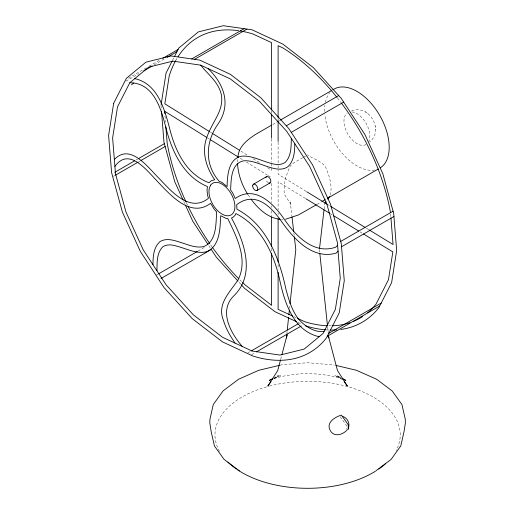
<?xml version="1.0" encoding="UTF-8"?>
<svg xmlns="http://www.w3.org/2000/svg" width="514" height="514" viewBox="0 0 514 514"><rect width="100%" height="100%" fill="white"/><g stroke="black" fill="none" stroke-linecap="round" stroke-linejoin="round"><path stroke-width="0.39" stroke-dasharray="2.57 1.93" d="M286.928 333.162L287.095 331.569M289.543 308.477L289.8 306.087M324.109 209.031L324.662 204.27M237.384 161.936L237.674 159.584M375.638 129.175C375.927 134.148 373.466 139.088 369.515 142.082M324.347 204.476L324.79 202.535M330.335 195.089C332.513 185.676 329.403 175.839 325.606 167.236C321.655 160.818 313.399 159.199 307.603 154.977M280.734 359.138L281.537 356.093M172.576 60.26L174.028 57.414M273.718 379.017L278.479 375.432L274.258 377.739M128.416 78.16L146.342 67.809M149.099 66.216L160.13 59.849M125.904 81.173L139.005 73.611M154.174 64.854L165.206 58.48M136.088 159.995L137.469 159.199M113.421 176.366L114.802 175.57M138.934 161.64L140.316 160.843M272.722 124.516L276.853 122.126M277.547 121.728L279.616 120.533M156.018 275.337L158.081 274.142M198.07 251.057L204.276 247.472M316.997 204.392L321.134 202.002M247.78 352.925L250.536 351.332M251.571 354.692L255.021 352.7M302.746 157.721L294.419 162.418L291.457 164.641L289.594 167.236L285.752 177.298L284.981 180.684L284.069 191.574L284.872 195.089L290.853 204.476L290.262 201.886L291.92 216.182M303.44 157.329L305.522 156.153M274.238 378.259L280.541 375.464L274.656 377.983M351.557 110.985C356.131 109.058 361.638 109.398 365.801 112.136M280.046 365.21L282.327 364.67L307.603 362.749L334.396 365.03M273.988 378.561C295.794 372.033 319.406 372.033 341.212 378.561M281.524 219.407L283.015 219.555M341.283 378.298L334.659 375.464L340.968 378.259M293.944 316.708L296.103 317.716M298.043 322.4L302.02 324.244M340.242 377.353L336.721 375.432L342.08 379.46M306.164 191.381L278.113 174.233L278.113 170.237M328.06 204.771L329.429 205.606M366.379 228.197L369.116 229.874M305.425 198.468L278.113 181.763L278.113 209.853M330.695 213.914L332.063 214.749M360.057 231.872L362.107 233.125M210.387 132.156L211.749 133.004M240.989 151.18L247.787 155.408M253.229 158.794L259.352 162.597M267.511 167.673L271.591 170.205L271.591 162.989M207.54 137.925L209.583 139.198M240.244 158.261L242.974 159.957M246.379 162.071L267.498 175.203M268.179 175.627L271.591 177.748M367.947 113.703C372.624 117.7 375.541 123.707 375.715 129.875M365.229 111.724L368.345 113.992M239.1 282.321L240.719 284.107M340.236 416.726L346.597 425.663L346.661 428.817M248.146 194.909L250.71 198.655M208.825 245.711L210.47 248.217M183.749 201.462L184.744 203.64M293.86 232.868L294.137 235.245M319.406 249.547L319.747 252.734M327.598 326.788L328.273 333.162M375.304 126.039L375.355 126.534M390.601 213.965L390.858 217.101M164.988 115.933L165.495 122.191M161.004 105.229L161.383 109.964M278.113 118.342L278.113 119.942M278.113 142.294L278.113 164.647M278.113 165.45L278.113 169.44M278.113 213.059L278.113 214.666M278.113 264.414L278.113 269.227M271.591 110.844L271.591 113.253M271.591 138.921L271.591 162.186M271.591 183.363L271.591 202.612M271.591 205.818L271.591 207.425M271.591 210.637L271.591 216.246M271.591 248.339L271.591 251.545M366.077 144.505A18.331 10.582 60 0 1 348.049 134.43A18.331 10.582 60 0 1 347.168 113.131M351.949 111.936A18.331 10.582 60 0 1 366.077 123.334A18.331 10.582 60 0 1 368.885 141.266M374.642 170.018A45.656 26.362 60 0 1 324.861 114.616M324.655 111.493A45.656 26.362 60 0 1 324.899 105.28M325.394 102.35A45.656 26.362 60 0 1 329.93 92.571M268.302 182.714A3.592 2.075 60 0 1 265.847 179.129M329.114 330.02A166.735 96.266 60 0 1 326.069 329.859M331.292 325.805A162.083 93.58 60 0 1 328.317 325.792M241.561 281.479A162.083 93.58 60 0 1 239.897 279.841M212.121 246.945A162.083 93.58 60 0 1 210.284 244.343M187.462 204.983A162.083 93.58 60 0 1 186.1 202.086M175.621 60.736A162.083 93.58 60 0 1 177.214 57.998M337.467 98.001A162.083 93.58 60 0 1 340.885 102.408M269.452 386.085A92.629 53.482 0 0 1 368.93 394.739A92.629 53.482 0 0 1 396.076 450.662M219.497 451.331A92.629 53.482 0 0 1 268.687 386.29"/><path stroke-width="0.77" d="M286.844 333.959L286.42 337.942L286.998 335.411M287.262 329.975L288.617 317.234M288.868 314.844L289.376 310.07M290.05 303.697L295.794 249.547L294.323 236.838M319.496 248.75L324.019 209.828M237.963 157.226C238.419 146.651 247.356 139.808 255.484 134.462L271.341 125.307M161.126 104.445L166.048 73.078L172.216 60.973M280.535 359.903L277.733 370.562L267.82 386.091L271.019 381.632M281.935 354.57L287.14 334.775M348.177 428.361C350.535 423.729 347.342 417.477 342.356 416.321M129.791 82.748L117.494 106.906L112.617 137.951L115.502 173.783L125.943 211.954L143.233 249.862L166.195 284.923L193.258 314.754L222.588 337.312L252.175 351.068L280.014 355.078L304.198 349.077L323.081 333.464L335.379 309.312L340.255 278.267L337.37 242.435L326.93 204.264L309.64 166.356L286.677 131.295L259.609 101.464L230.285 78.905L200.691 65.15L172.858 61.14L148.674 67.141L129.791 82.748C153.692 82.857 161.004 108.538 165.804 127.331C171.747 151.135 183.376 176.533 207.431 186.55L207.033 190.463L207.54 195.211L208.459 198.301C190.084 213.13 171.348 191.324 159.488 178.814C148.61 168.296 130.479 142.41 114.352 159.526M174.387 56.701L178.782 48.078L198.333 31.913L223.372 25.7L252.188 29.857L282.822 44.095L313.18 67.45L341.2 98.328L364.972 134.629L382.872 173.873L393.685 213.394L396.667 250.485L391.623 282.629L378.889 307.635A166.735 96.266 60 0 1 340.756 329.455M325.201 203.133L326.056 201.796M327.765 199.111L329.48 196.432M347.509 429.434C343.23 434.889 333.47 437.787 329.994 429.967C326.037 422.264 335.321 416.944 341.386 415.1L348.203 424.673L348.299 429.408M337.595 245.229L335.687 247.202C313.611 254.803 295.717 235.81 284.409 219.407C273.821 203.904 254.957 184.378 235.232 198.507L232.643 192.885L230.632 189.942C231.107 179.772 230.953 163.632 243.488 160.831C251.314 160.182 258.626 163.664 265.873 166.067C272.793 168.348 281.1 171.303 287.776 166.825C294.085 160.985 294.798 151.714 294.734 143.599M338.071 251.16L336.175 253.126C312.763 259.763 294.329 239.485 282.154 222.344C271.72 207.226 255.644 190.366 236.729 204.636L236.896 209.204C266.67 224.824 279.301 258.009 285.887 289.035C288.714 299.463 291.714 310.218 298.396 318.924C304.699 326.088 314.202 332.603 324.071 331.524M114.911 166.42C129.265 146.162 147.614 171.541 158.004 182.007C170.732 195.436 190.752 218.225 210.567 203.358L214.499 209.648L216.632 211.897C215.848 223.718 216.837 241.272 203.64 246.63C196.014 248.211 188.574 244.947 181.436 242.672C174.606 240.513 166.51 237.449 159.867 241.708C153.525 247.446 152.973 256.711 152.979 264.742M131.436 84.881L133.659 83.043M375.805 470.92L391.128 459.387L400.766 445.959L404.055 431.548L405.398 422.906L405.257 419.128L401.929 404.537L392.169 390.936L376.653 379.261L356.427 370.298L335.912 365.396M162.887 58.255L178.056 49.498M143.836 70.823L152.105 66.043M167.275 57.285L176.925 51.715M191.696 58.943L244.099 28.688M194.536 59.348L246.938 29.099M114.718 172.338L134.713 160.792M138.157 158.8L164.358 143.676M115.489 175.171L138.247 162.038M141.003 160.445L165.135 146.516M280.303 120.135L331.324 90.676M332.706 89.879L334.081 89.089A45.656 26.362 60 0 1 379.409 114.879A45.656 26.362 60 0 1 380.392 167.77M286.298 125.821L338.7 95.572M291.271 132.355L343.673 102.106M253.408 184.237L266.509 176.675M256.994 190.456L270.094 182.894M158.775 273.744L197.382 251.449M160.959 278.53L211.286 249.47L216.471 257.379L238.021 281.132M316.309 204.79L298.493 214.936L285.546 219.247M321.822 201.604L325.272 199.612M327.341 198.423L378.362 168.965M340.686 241.451L393.081 211.196M341.534 246.765L393.936 216.51M251.23 350.933L298.114 323.865M256.402 351.904L301.217 326.03M328.819 333.316L381.215 303.067M327.322 336.252L379.724 305.997M272.85 378.51L269.33 380.431L272.831 378.876M279.288 365.396L258.773 370.298L238.547 379.261L223.031 390.936L213.278 404.537L209.95 419.128L209.808 422.906L211.151 431.548L214.434 445.959L224.072 459.387L239.402 470.92M280.034 219.26C267.89 218.02 258.124 208.652 251.134 199.278M134.777 78.629C157.258 83.544 164.339 108.358 169.459 127.755C174.901 150.146 185.907 174.143 209.018 182.753L211.331 180.697L214.704 179.765C206.885 168.605 202.143 154.322 205.754 140.778C208.131 131.931 213.079 124.15 217.191 116.068C220.84 108.942 223.198 100.628 220.834 92.706C217.512 81.34 207.701 74.067 200.691 65.15M319.136 336.728C293.725 330.862 284.827 303.446 279.931 280.972C274.219 254.141 261.459 226.578 235.875 213.535L235.046 215.372L232.636 217.602L231.467 217.962C244.24 241.413 256.165 274.38 233.632 296.032C218.405 311.118 230.825 333.451 242.37 346.507M342.369 378.876L345.871 380.431L342.35 378.51M292.505 316.039L278.113 309.351L278.113 272.439M297.542 318.384L304.738 321.725A162.083 93.58 60 0 0 327.566 325.773M296.591 321.725L274.849 311.619L244.491 288.264L241.259 284.698M306.852 191.799L327.379 204.354M330.798 206.442L365.011 227.361M369.116 229.874L393.062 244.516L390.923 217.885M306.113 198.886L330.014 213.496M333.425 215.584L358.695 231.037M363.475 233.96L392.837 251.911L388.475 279.706L376.094 304.012A162.083 93.58 60 0 1 367.658 312.769M209.706 131.738L164.827 103.834L169.196 76.001A162.083 93.58 60 0 1 175.621 60.736M212.43 133.428L239.627 150.339M206.859 137.501L164.608 111.236L164.801 113.588M210.265 139.622L238.2 156.988M208.183 68.632C224.155 84.155 231.506 104.586 217.904 124.208C205.561 141.954 204.354 164.127 219.015 181.172L221.939 182.412L227.079 186.621C227.406 175.647 228.21 158.916 241.554 156.185C249.791 155.453 257.52 159.006 265.147 161.569C271.418 163.568 278.929 166.51 285.026 162.508C291.464 156.391 291.078 146.631 291.342 138.414M344.181 381.632L347.38 386.091L337.473 370.562L328.26 335.533M247.722 194.279C241.933 185.04 238.066 174.407 237.545 163.452M207.977 244.413L192.699 221.084L185.406 205.092M235.001 343.082L232.662 339.413A44.217 25.527 60 0 1 223.314 320.087C216.837 303.909 230.034 292.055 238.033 279.912C248.416 259.724 236.684 236.87 227.721 218.489L225.871 218.309L220.692 215.726C220.043 228.325 220.146 246.534 206.101 251.879C197.941 253.633 189.936 250.305 182.303 247.812C176.199 245.975 168.984 242.923 162.983 246.656C156.532 252.772 157.168 262.59 156.937 270.788M183.087 200.004L174.799 181.84L163.985 142.32L161.512 111.538M328.202 335.411L328.78 337.942L328.53 335.552M292.016 216.979L293.674 231.274M319.83 253.53L327.431 325.201M165.868 126.887L167.191 143.31A162.083 93.58 60 0 0 186.1 202.086M278.113 117.545L278.113 45.688L282.706 47.828A162.083 93.58 60 0 1 336.966 97.364M278.113 120.739L278.113 141.498M278.113 218.675L278.113 262.005M271.591 110.041L271.591 42.656L252.927 33.982A162.083 93.58 60 0 0 240.154 30.949M271.591 114.057L271.591 138.118M271.591 217.049L271.591 246.733M271.591 253.151L271.591 305.29L245.448 285.18A162.083 93.58 60 0 1 242.666 282.552M265.847 177.613A3.592 2.075 60 0 1 270.094 178.75A3.592 2.075 60 0 1 268.957 182.997M336.741 329.872A166.735 96.266 60 0 1 330.611 330.059M326.069 329.859A166.735 96.266 60 0 1 305.483 325.857M362.543 316.579A162.083 93.58 60 0 1 353.626 321.314M350.008 322.676A162.083 93.58 60 0 1 332.751 325.767M238.792 278.736A162.083 93.58 60 0 1 212.578 247.594M209.834 243.681A162.083 93.58 60 0 1 188.15 206.422M178.043 56.669A162.083 93.58 60 0 1 238.58 30.705M341.354 103.031A162.083 93.58 60 0 1 390.479 212.398M385.641 463.628A92.629 53.482 0 0 1 378.773 469.051M375.284 471.332A92.629 53.482 0 0 1 237.802 469.976M236.427 469.051A92.629 53.482 0 0 1 227.908 462.08M113.652 103.333L108.602 135.478L111.589 172.576L122.396 212.089L140.296 251.333L164.069 287.634L192.088 318.513L222.453 341.868L253.087 356.112A166.735 96.266 60 0 0 326.486 337.891L339.221 312.885L344.271 280.74L341.283 243.642L330.47 204.129L312.57 164.885L288.804 128.584L260.778 97.705L230.42 74.35L199.785 60.106L170.969 55.955L145.931 62.168L126.38 78.327L113.652 103.333M210.708 185.098L209.41 187.963A18.337 10.588 60 0 0 224.188 215.109A18.337 10.588 60 0 0 232.559 196.611A18.337 10.588 60 0 0 210.708 185.098M252.663 185.882A3.592 2.075 60 0 0 256.473 190.617A3.592 2.075 60 0 0 256.473 185.541A3.592 2.075 60 0 0 252.663 185.882"/></g></svg>
